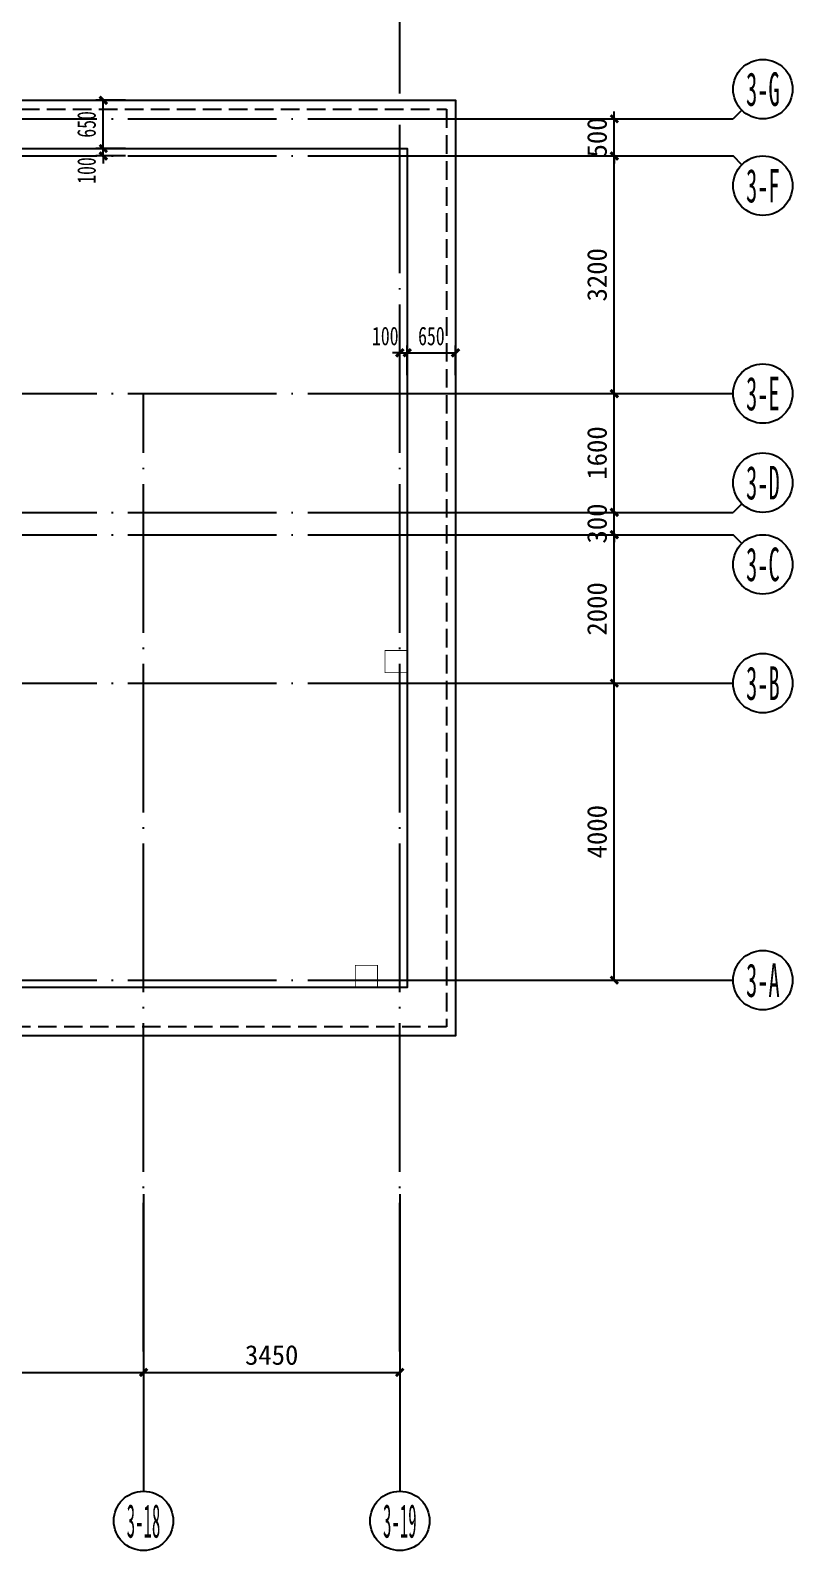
# Model space of a CAD drawing. Extents: x -3200781797 to -8106663, y 494714 to 1244925.
# Drawn here: x -8133873 to -8123612, y 1157588 to 1178061 of the extents above; entities that cross this region are included whole.
import ezdxf
from ezdxf.enums import TextEntityAlignment as Align

# ---------------------------------------------------------------- set-up
doc = ezdxf.new("R2010")
doc.units = 0
doc.header["$LTSCALE"] = 1000
doc.header["$MEASUREMENT"] = 0
for name, pattern in [('3#-轴线$0$DOTE', [2.42, 2, -0.2, 0.02, -0.2]), ('3#4#5#模板$0$DASH', [0.35, 0.25, -0.1]), ('DASH', [0.35, 0.25, -0.1])]:
    doc.linetypes.add(name, pattern=pattern)
doc.layers.get('Defpoints').update_dxf_attribs({"color": 30, "linetype": 'DASH'})
for name, color, linetype in [('3#-轴线$0$3#-轴号$0$A-ANNO-AXIS-CIRC', 3, 'Continuous'), ('3#-轴线$0$3#-轴号$0$A-ANNO-AXIS-TEXT', 7, 'Continuous'), ('3#-轴线$0$3#-轴号$0$A-ANNO-DIMS', 3, 'Continuous'), ('3#-轴线$0$A-ANNO-DOTE', 10, '3#-轴线$0$DOTE'), ('3#-轴线$0$AXIS_TEXT', 7, 'Continuous'), ('3#4#5#模板$0$S-ANNO-TEXT', 7, 'Continuous'), ('DIM', 3, 'Continuous'), ('S-WALL-COLU-TEXT', 2, 'Continuous')]:
    doc.layers.add(name, color=color, linetype=linetype)
doc.layers.add('设备条件', color=5, linetype='Continuous', lineweight=30)
doc.styles.add('3#-轴线$0$3#-轴号$0$_TCH_AXIS', font='')
doc.styles.add('3#-轴线$0$3#-轴号$0$_TCH_DIM_T3', font='')
doc.styles.add('3#-轴线$0$COMPLEX', font='COMPLEX')
doc.styles.add('TSSD_Dimension', font='', dxfattribs={"width": 0.7})
doc.styles.get('3#-轴线$0$3#-轴号$0$_TCH_AXIS').set_extended_font_data('SimSun')
doc.styles.get('3#-轴线$0$3#-轴号$0$_TCH_DIM_T3').set_extended_font_data('SimSun')
doc.styles.get('TSSD_Dimension').set_extended_font_data('KaiTi_GB2312')
doc.dimstyles.new('3#-轴线$0$3#-轴号$0$_TCH_ARCH&&100', dxfattribs={"dimtxt": 264.345992, "dimasz": 100, "dimexe": 250, "dimexo": 300, "dimgap": 100, "dimtad": 1, "dimdec": 0, "dimzin": 0, "dimdsep": 46, "dimtxsty": '3#-轴线$0$3#-轴号$0$_TCH_DIM_T3', "dimblk": '3#-轴线$0$3#-轴号$0$_ArchTick', "dimcen": 0.09, "dimclrt": 7, "dimazin": 2, "dimtfac": 1, "dimtdec": 0, "dimtix": 1, "dimtmove": 2, "dimatfit": 3, "dimfxl": 100, "dimtolj": 1, "dimtzin": 0, "dimarcsym": 0})
doc.dimstyles.new('TSSD_100_100$0', dxfattribs={"dimtxt": 250, "dimasz": 100, "dimexe": 100, "dimexo": 0, "dimgap": 100, "dimtad": 1, "dimdec": 0, "dimzin": 0, "dimdsep": 46, "dimtxsty": 'TSSD_Dimension', "dimblk1": 'ARCHTICK', "dimblk2": 'ARCHTICK', "dimsah": 1, "dimcen": 0, "dimclrt": 7, "dimadec": 0, "dimazin": 0, "dimtfac": 1, "dimtdec": 0, "dimtix": 1, "dimtmove": 2, "dimatfit": 3, "dimldrblk": 'ARCHTICK', "dimfxl": 300, "dimfxlon": 1, "dimtvp": 0.7, "dimtolj": 1, "dimtzin": 0, "dimarcsym": 0})

# ---------------------------------------------------------------- blocks, each defined once
blk = doc.blocks.new('A$C2b8e3595')
at = {"layer": 'S-WALL-COLU-TEXT', "const_width": 10}
for points in [[(41600, -6660), (41900, -6660), (41900, -6960), (41600, -6960)], [(41200, -10900), (41500, -10900), (41500, -11200), (41200, -11200)]]:
    blk.add_lwpolyline(points, close=True, dxfattribs=at)
blk = doc.blocks.new('_ArchTick')
at = {"color": 0, "linetype": 'ByBlock', "const_width": 0.4}
blk.add_lwpolyline([(-0.5, -0.5), (0.5, 0.5)], dxfattribs=at)
blk = doc.blocks.new('*D1232')
at = {"layer": 'Defpoints', "color": 0, "transparency": 16777216}
for p in [(-8132892, 1176470), (-8132294, 1176470), (-8132294, 1176370)]:
    blk.add_point(p, dxfattribs=at)
at = {"layer": 'DIM', "color": 0, "lineweight": -2, "transparency": 16777216}
for p, q in [((-8132892, 1176470), (-8132892, 1176570)), ((-8132592, 1176470), (-8132992, 1176470)), ((-8132592, 1176370), (-8132992, 1176370)), ((-8132892, 1176370), (-8132892, 1176470)), ((-8132892, 1176370), (-8132892, 1176270))]:
    blk.add_line(p, q, dxfattribs=at)
at = {"layer": 'DIM', "color": 0, "lineweight": -2, "transparency": 16777216, "xscale": 100, "yscale": 100, "zscale": 100}
for p, rotation in [((-8132892, 1176470), 270), ((-8132892, 1176370), 90)]:
    blk.add_blockref('_ArchTick', p, dxfattribs=dict(at, rotation=rotation))
at = {"layer": 'DIM', "color": 7, "transparency": 16777216, "insert": (-8133117, 1176174), "char_height": 250, "attachment_point": 5, "rotation": 90, "style": 'TSSD_Dimension'}
blk.add_mtext('\\A1;100', dxfattribs=at)
blk = doc.blocks.new('*D1233')
at = {"layer": 'Defpoints', "color": 0, "transparency": 16777216}
for p in [(-8132892, 1177120), (-8132294, 1177120), (-8132294, 1176470)]:
    blk.add_point(p, dxfattribs=at)
at = {"layer": 'DIM', "color": 0, "lineweight": -2, "transparency": 16777216}
for p, q in [((-8132592, 1177120), (-8132992, 1177120)), ((-8132892, 1176470), (-8132892, 1177120)), ((-8132592, 1176470), (-8132992, 1176470))]:
    blk.add_line(p, q, dxfattribs=at)
at = {"layer": 'DIM', "color": 0, "lineweight": -2, "transparency": 16777216, "xscale": 100, "yscale": 100, "zscale": 100}
for p, rotation in [((-8132892, 1177120), 90), ((-8132892, 1176470), 270)]:
    blk.add_blockref('_ArchTick', p, dxfattribs=dict(at, rotation=rotation))
at = {"layer": 'DIM', "color": 7, "transparency": 16777216, "insert": (-8133117, 1176795), "char_height": 250, "attachment_point": 5, "rotation": 90, "style": 'TSSD_Dimension'}
blk.add_mtext('\\A1;650', dxfattribs=at)
blk = doc.blocks.new('*D1234')
at = {"layer": 'Defpoints', "color": 0, "transparency": 16777216}
for p in [(-8128150, 1173719), (-8128800, 1173170), (-8128150, 1173170)]:
    blk.add_point(p, dxfattribs=at)
at = {"layer": 'DIM', "color": 0, "lineweight": -2, "transparency": 16777216}
for p, q in [((-8128800, 1173419), (-8128800, 1173819)), ((-8128800, 1173719), (-8128150, 1173719)), ((-8128150, 1173419), (-8128150, 1173819))]:
    blk.add_line(p, q, dxfattribs=at)
at = {"layer": 'DIM', "color": 0, "lineweight": -2, "transparency": 16777216, "xscale": 100, "yscale": 100, "zscale": 100, "rotation": 180}
blk.add_blockref('_ArchTick', (-8128800, 1173719), dxfattribs=at)
at = {"layer": 'DIM', "color": 0, "lineweight": -2, "transparency": 16777216, "xscale": 100, "yscale": 100, "zscale": 100}
blk.add_blockref('_ArchTick', (-8128150, 1173719), dxfattribs=at)
at = {"layer": 'DIM', "color": 7, "transparency": 16777216, "insert": (-8128475, 1173944), "char_height": 250, "attachment_point": 5, "style": 'TSSD_Dimension'}
blk.add_mtext('\\A1;650', dxfattribs=at)
blk = doc.blocks.new('*D1235')
at = {"layer": 'Defpoints', "color": 0, "transparency": 16777216}
for p in [(-8128800, 1173719), (-8128900, 1173170), (-8128800, 1173170)]:
    blk.add_point(p, dxfattribs=at)
at = {"layer": 'DIM', "color": 0, "lineweight": -2, "transparency": 16777216}
for p, q in [((-8128900, 1173719), (-8129000, 1173719)), ((-8128900, 1173419), (-8128900, 1173819)), ((-8128900, 1173719), (-8128800, 1173719)), ((-8128800, 1173419), (-8128800, 1173819)), ((-8128800, 1173719), (-8128700, 1173719))]:
    blk.add_line(p, q, dxfattribs=at)
at = {"layer": 'DIM', "color": 0, "lineweight": -2, "transparency": 16777216, "xscale": 100, "yscale": 100, "zscale": 100}
blk.add_blockref('_ArchTick', (-8128900, 1173719), dxfattribs=at)
at = {"layer": 'DIM', "color": 0, "lineweight": -2, "transparency": 16777216, "xscale": 100, "yscale": 100, "zscale": 100, "rotation": 180}
blk.add_blockref('_ArchTick', (-8128800, 1173719), dxfattribs=at)
at = {"layer": 'DIM', "color": 7, "transparency": 16777216, "insert": (-8129096, 1173944), "char_height": 250, "attachment_point": 5, "style": 'TSSD_Dimension'}
blk.add_mtext('\\A1;100', dxfattribs=at)
blk = doc.blocks.new('3#-轴线$0$_AXISO')
blk.add_circle((0, 0), 0.5)
at = {"layer": '3#-轴线$0$AXIS_TEXT', "style": '3#-轴线$0$COMPLEX', "width": 1.041667}
blk.add_attdef('A', text='', height=0.56, dxfattribs=at).set_placement((-0.25, -0.28), (0.25, -0.28), align=Align.FIT)
blk = doc.blocks.new('3#-轴线$0$3#-轴号$0$_ArchTick')
at = {"color": 0, "linetype": 'ByBlock', "const_width": 0.4}
blk.add_lwpolyline([(-0.5, -0.5), (0.5, 0.5)], dxfattribs=at)
blk = doc.blocks.new('*D2032')
at = {"layer": '3#-轴线$0$3#-轴号$0$A-ANNO-DIMS', "color": 0, "lineweight": -2, "transparency": 16777216}
for p, q in [((31350, -15882), (31350, -16632)), ((38350, -15882), (38350, -16632)), ((31350, -16382), (38350, -16382))]:
    blk.add_line(p, q, dxfattribs=at)
at = {"layer": 'Defpoints', "color": 0, "transparency": 16777216}
for p in [(31350, -15582), (38350, -15582), (38350, -16382)]:
    blk.add_point(p, dxfattribs=at)
at = {"layer": '3#-轴线$0$3#-轴号$0$A-ANNO-DIMS', "color": 0, "lineweight": -2, "transparency": 16777216, "xscale": 100, "yscale": 100, "zscale": 100, "rotation": 180}
blk.add_blockref('3#-轴线$0$3#-轴号$0$_ArchTick', (31350, -16382), dxfattribs=at)
at = {"layer": '3#-轴线$0$3#-轴号$0$A-ANNO-DIMS', "color": 0, "lineweight": -2, "transparency": 16777216, "xscale": 100, "yscale": 100, "zscale": 100}
blk.add_blockref('3#-轴线$0$3#-轴号$0$_ArchTick', (38350, -16382), dxfattribs=at)
at = {"layer": '3#-轴线$0$3#-轴号$0$A-ANNO-DIMS', "color": 7, "transparency": 16777216, "insert": (34850, -16149), "char_height": 264.3, "attachment_point": 5, "style": '3#-轴线$0$3#-轴号$0$_TCH_DIM_T3'}
blk.add_mtext('\\A1;7000', dxfattribs=at)
blk = doc.blocks.new('*D2033')
at = {"layer": '3#-轴线$0$3#-轴号$0$A-ANNO-DIMS', "color": 0, "lineweight": -2, "transparency": 16777216}
for p, q in [((38350, -15882), (38350, -16632)), ((41800, -15882), (41800, -16632)), ((38350, -16382), (41800, -16382))]:
    blk.add_line(p, q, dxfattribs=at)
at = {"layer": 'Defpoints', "color": 0, "transparency": 16777216}
for p in [(38350, -15582), (41800, -15582), (41800, -16382)]:
    blk.add_point(p, dxfattribs=at)
at = {"layer": '3#-轴线$0$3#-轴号$0$A-ANNO-DIMS', "color": 0, "lineweight": -2, "transparency": 16777216, "xscale": 100, "yscale": 100, "zscale": 100, "rotation": 180}
blk.add_blockref('3#-轴线$0$3#-轴号$0$_ArchTick', (38350, -16382), dxfattribs=at)
at = {"layer": '3#-轴线$0$3#-轴号$0$A-ANNO-DIMS', "color": 0, "lineweight": -2, "transparency": 16777216, "xscale": 100, "yscale": 100, "zscale": 100}
blk.add_blockref('3#-轴线$0$3#-轴号$0$_ArchTick', (41800, -16382), dxfattribs=at)
at = {"layer": '3#-轴线$0$3#-轴号$0$A-ANNO-DIMS', "color": 7, "transparency": 16777216, "insert": (40075, -16149), "char_height": 264.3, "attachment_point": 5, "style": '3#-轴线$0$3#-轴号$0$_TCH_DIM_T3'}
blk.add_mtext('\\A1;3450', dxfattribs=at)
blk = doc.blocks.new('*D2040')
at = {"layer": '3#-轴线$0$3#-轴号$0$A-ANNO-DIMS', "color": 0, "lineweight": -2, "transparency": 16777216}
for p, q in [((44188, -7100), (44938, -7100)), ((44688, -11100), (44688, -7100)), ((44188, -11100), (44938, -11100))]:
    blk.add_line(p, q, dxfattribs=at)
at = {"layer": 'Defpoints', "color": 0, "transparency": 16777216}
for p in [(43888, -7100), (44688, -7100), (43888, -11100)]:
    blk.add_point(p, dxfattribs=at)
at = {"layer": '3#-轴线$0$3#-轴号$0$A-ANNO-DIMS', "color": 0, "lineweight": -2, "transparency": 16777216, "xscale": 100, "yscale": 100, "zscale": 100}
for p, rotation in [((44688, -7100), 90), ((44688, -11100), 270)]:
    blk.add_blockref('3#-轴线$0$3#-轴号$0$_ArchTick', p, dxfattribs=dict(at, rotation=rotation))
at = {"layer": '3#-轴线$0$3#-轴号$0$A-ANNO-DIMS', "color": 7, "transparency": 16777216, "insert": (44456, -9100), "char_height": 264.3, "attachment_point": 5, "rotation": 90, "style": '3#-轴线$0$3#-轴号$0$_TCH_DIM_T3'}
blk.add_mtext('\\A1;4000', dxfattribs=at)
blk = doc.blocks.new('*D2041')
at = {"layer": '3#-轴线$0$3#-轴号$0$A-ANNO-DIMS', "color": 0, "lineweight": -2, "transparency": 16777216}
for p, q in [((44188, -5100), (44938, -5100)), ((44688, -7100), (44688, -5100)), ((44188, -7100), (44938, -7100))]:
    blk.add_line(p, q, dxfattribs=at)
at = {"layer": 'Defpoints', "color": 0, "transparency": 16777216}
for p in [(43888, -5100), (44688, -5100), (43888, -7100)]:
    blk.add_point(p, dxfattribs=at)
at = {"layer": '3#-轴线$0$3#-轴号$0$A-ANNO-DIMS', "color": 0, "lineweight": -2, "transparency": 16777216, "xscale": 100, "yscale": 100, "zscale": 100}
for p, rotation in [((44688, -5100), 90), ((44688, -7100), 270)]:
    blk.add_blockref('3#-轴线$0$3#-轴号$0$_ArchTick', p, dxfattribs=dict(at, rotation=rotation))
at = {"layer": '3#-轴线$0$3#-轴号$0$A-ANNO-DIMS', "color": 7, "transparency": 16777216, "insert": (44456, -6100), "char_height": 264.3, "attachment_point": 5, "rotation": 90, "style": '3#-轴线$0$3#-轴号$0$_TCH_DIM_T3'}
blk.add_mtext('\\A1;2000', dxfattribs=at)
blk = doc.blocks.new('*D2042')
at = {"layer": '3#-轴线$0$3#-轴号$0$A-ANNO-DIMS', "color": 0, "lineweight": -2, "transparency": 16777216}
for p, q in [((44688, -4800), (44688, -4700)), ((44188, -4800), (44938, -4800)), ((44688, -5100), (44688, -4800)), ((44188, -5100), (44938, -5100)), ((44688, -5100), (44688, -5200))]:
    blk.add_line(p, q, dxfattribs=at)
at = {"layer": 'Defpoints', "color": 0, "transparency": 16777216}
for p in [(43888, -4800), (44688, -4800), (43888, -5100)]:
    blk.add_point(p, dxfattribs=at)
at = {"layer": '3#-轴线$0$3#-轴号$0$A-ANNO-DIMS', "color": 0, "lineweight": -2, "transparency": 16777216, "xscale": 100, "yscale": 100, "zscale": 100}
for p, rotation in [((44688, -4800), 270), ((44688, -5100), 90)]:
    blk.add_blockref('3#-轴线$0$3#-轴号$0$_ArchTick', p, dxfattribs=dict(at, rotation=rotation))
at = {"layer": '3#-轴线$0$3#-轴号$0$A-ANNO-DIMS', "color": 7, "transparency": 16777216, "insert": (44456, -4950), "char_height": 264.3, "attachment_point": 5, "rotation": 90, "style": '3#-轴线$0$3#-轴号$0$_TCH_DIM_T3'}
blk.add_mtext('\\A1;300', dxfattribs=at)
blk = doc.blocks.new('*D2043')
at = {"layer": '3#-轴线$0$3#-轴号$0$A-ANNO-DIMS', "color": 0, "lineweight": -2, "transparency": 16777216}
for p, q in [((44188, -3200), (44938, -3200)), ((44688, -4800), (44688, -3200)), ((44188, -4800), (44938, -4800))]:
    blk.add_line(p, q, dxfattribs=at)
at = {"layer": 'Defpoints', "color": 0, "transparency": 16777216}
for p in [(43888, -3200), (44688, -3200), (43888, -4800)]:
    blk.add_point(p, dxfattribs=at)
at = {"layer": '3#-轴线$0$3#-轴号$0$A-ANNO-DIMS', "color": 0, "lineweight": -2, "transparency": 16777216, "xscale": 100, "yscale": 100, "zscale": 100}
for p, rotation in [((44688, -3200), 90), ((44688, -4800), 270)]:
    blk.add_blockref('3#-轴线$0$3#-轴号$0$_ArchTick', p, dxfattribs=dict(at, rotation=rotation))
at = {"layer": '3#-轴线$0$3#-轴号$0$A-ANNO-DIMS', "color": 7, "transparency": 16777216, "insert": (44456, -4000), "char_height": 264.3, "attachment_point": 5, "rotation": 90, "style": '3#-轴线$0$3#-轴号$0$_TCH_DIM_T3'}
blk.add_mtext('\\A1;1600', dxfattribs=at)
blk = doc.blocks.new('*D2044')
at = {"layer": '3#-轴线$0$3#-轴号$0$A-ANNO-DIMS', "color": 0, "lineweight": -2, "transparency": 16777216}
for p, q in [((44188, 0), (44938, 0)), ((44688, -3200), (44688, 0)), ((44188, -3200), (44938, -3200))]:
    blk.add_line(p, q, dxfattribs=at)
at = {"layer": 'Defpoints', "color": 0, "transparency": 16777216}
for p in [(43888, 0), (44688, 0), (43888, -3200)]:
    blk.add_point(p, dxfattribs=at)
at = {"layer": '3#-轴线$0$3#-轴号$0$A-ANNO-DIMS', "color": 0, "lineweight": -2, "transparency": 16777216, "xscale": 100, "yscale": 100, "zscale": 100}
for p, rotation in [((44688, 0), 90), ((44688, -3200), 270)]:
    blk.add_blockref('3#-轴线$0$3#-轴号$0$_ArchTick', p, dxfattribs=dict(at, rotation=rotation))
at = {"layer": '3#-轴线$0$3#-轴号$0$A-ANNO-DIMS', "color": 7, "transparency": 16777216, "insert": (44456, -1600), "char_height": 264.3, "attachment_point": 5, "rotation": 90, "style": '3#-轴线$0$3#-轴号$0$_TCH_DIM_T3'}
blk.add_mtext('\\A1;3200', dxfattribs=at)
blk = doc.blocks.new('*D2045')
at = {"layer": '3#-轴线$0$3#-轴号$0$A-ANNO-DIMS', "color": 0, "lineweight": -2, "transparency": 16777216}
for p, q in [((44188, 500), (44938, 500)), ((44688, 500), (44688, 600)), ((44688, 0), (44688, 500)), ((44188, 0), (44938, 0)), ((44688, 0), (44688, -100))]:
    blk.add_line(p, q, dxfattribs=at)
at = {"layer": 'Defpoints', "color": 0, "transparency": 16777216}
for p in [(43888, 500), (44688, 500), (43888, 0)]:
    blk.add_point(p, dxfattribs=at)
at = {"layer": '3#-轴线$0$3#-轴号$0$A-ANNO-DIMS', "color": 0, "lineweight": -2, "transparency": 16777216, "xscale": 100, "yscale": 100, "zscale": 100}
for p, rotation in [((44688, 500), 270), ((44688, 0), 90)]:
    blk.add_blockref('3#-轴线$0$3#-轴号$0$_ArchTick', p, dxfattribs=dict(at, rotation=rotation))
at = {"layer": '3#-轴线$0$3#-轴号$0$A-ANNO-DIMS', "color": 7, "transparency": 16777216, "insert": (44456, 250), "char_height": 264.3, "attachment_point": 5, "rotation": 90, "style": '3#-轴线$0$3#-轴号$0$_TCH_DIM_T3'}
blk.add_mtext('\\A1;500', dxfattribs=at)
blk = doc.blocks.new('3#4#5#模板$0$A$Cd802f902')
for points in [[(21330, 7800), (21330, 7950), (30800, 7950), (30800, -4650), (-12500, -4650), (-12500, 7950), (-3030, 7950)], [(21450, 7300), (30150, 7300), (30150, -4000), (-11850, -4000), (-11850, 7300), (-3150, 7300)]]:
    blk.add_lwpolyline(points)
at = {"linetype": '3#4#5#模板$0$DASH'}
blk.add_lwpolyline([(21450, 7800), (21450, 7830), (30680, 7830), (30680, -4530), (-12380, -4530), (-12380, 7830), (-3150, 7830), (-3150, 7800)], dxfattribs=at)
blk = doc.blocks.new('3#-轴线$0$3#-轴号')
at = {"layer": '3#-轴线$0$3#-轴号$0$A-ANNO-AXIS-CIRC'}
for p, q in [((46405.1, 617.2), (46288, 500)), ((42288, 500), (46288, 500)), ((42288, 0), (46288, 0)), ((46405.1, -117.2), (46288, 0)), ((42288, -3200), (46288, -3200)), ((46405.1, -4682.8), (46288, -4800)), ((42288, -4800), (46288, -4800)), ((42288, -5100), (46288, -5100)), ((46405.1, -5217.2), (46288, -5100)), ((42288, -7100), (46288, -7100)), ((42288, -11100), (46288, -11100)), ((38350, -13981.5), (38350, -17981.5)), ((41800, -13981.5), (41800, -17981.5))]:
    blk.add_line(p, q, dxfattribs=at)
ref = blk.add_blockref('3#-轴线$0$_AXISO', (46688, 900), dxfattribs=dict(at, xscale=800, yscale=800, zscale=800))
ref.add_attrib('A', '3-G', dxfattribs={"layer": '3#-轴线$0$3#-轴号$0$A-ANNO-AXIS-TEXT', "height": 452.55, "style": '3#-轴线$0$3#-轴号$0$_TCH_AXIS', "width": 0.466146}).set_placement((46461.7, 673.7), (46914.3, 673.7), align=Align.FIT)
ref = blk.add_blockref('3#-轴线$0$_AXISO', (46688, -400), dxfattribs=dict(at, xscale=800, yscale=800, zscale=800))
ref.add_attrib('A', '3-F', dxfattribs={"layer": '3#-轴线$0$3#-轴号$0$A-ANNO-AXIS-TEXT', "height": 452.55, "style": '3#-轴线$0$3#-轴号$0$_TCH_AXIS', "width": 0.466146}).set_placement((46461.7, -626.3), (46914.3, -626.3), align=Align.FIT)
ref = blk.add_blockref('3#-轴线$0$_AXISO', (46688, -3200), dxfattribs=dict(at, xscale=800, yscale=800, zscale=800))
ref.add_attrib('A', '3-E', dxfattribs={"layer": '3#-轴线$0$3#-轴号$0$A-ANNO-AXIS-TEXT', "height": 452.55, "style": '3#-轴线$0$3#-轴号$0$_TCH_AXIS', "width": 0.466146}).set_placement((46461.7, -3426.3), (46914.3, -3426.3), align=Align.FIT)
ref = blk.add_blockref('3#-轴线$0$_AXISO', (46688, -4400), dxfattribs=dict(at, xscale=800, yscale=800, zscale=800))
ref.add_attrib('A', '3-D', dxfattribs={"layer": '3#-轴线$0$3#-轴号$0$A-ANNO-AXIS-TEXT', "height": 452.55, "style": '3#-轴线$0$3#-轴号$0$_TCH_AXIS', "width": 0.466146}).set_placement((46461.7, -4626.3), (46914.3, -4626.3), align=Align.FIT)
ref = blk.add_blockref('3#-轴线$0$_AXISO', (46688, -5500), dxfattribs=dict(at, xscale=800, yscale=800, zscale=800))
ref.add_attrib('A', '3-C', dxfattribs={"layer": '3#-轴线$0$3#-轴号$0$A-ANNO-AXIS-TEXT', "height": 452.55, "style": '3#-轴线$0$3#-轴号$0$_TCH_AXIS', "width": 0.466146}).set_placement((46461.7, -5726.3), (46914.3, -5726.3), align=Align.FIT)
ref = blk.add_blockref('3#-轴线$0$_AXISO', (46688, -7100), dxfattribs=dict(at, xscale=800, yscale=800, zscale=800))
ref.add_attrib('A', '3-B', dxfattribs={"layer": '3#-轴线$0$3#-轴号$0$A-ANNO-AXIS-TEXT', "height": 452.55, "style": '3#-轴线$0$3#-轴号$0$_TCH_AXIS', "width": 0.466146}).set_placement((46461.7, -7326.3), (46914.3, -7326.3), align=Align.FIT)
ref = blk.add_blockref('3#-轴线$0$_AXISO', (46688, -11100), dxfattribs=dict(at, xscale=800, yscale=800, zscale=800))
ref.add_attrib('A', '3-A', dxfattribs={"layer": '3#-轴线$0$3#-轴号$0$A-ANNO-AXIS-TEXT', "height": 452.55, "style": '3#-轴线$0$3#-轴号$0$_TCH_AXIS', "width": 0.466146}).set_placement((46461.7, -11326.3), (46914.3, -11326.3), align=Align.FIT)
ref = blk.add_blockref('3#-轴线$0$_AXISO', (38350, -18381.5), dxfattribs=dict(at, xscale=800, yscale=800, zscale=800))
ref.add_attrib('A', '3-18', dxfattribs={"layer": '3#-轴线$0$3#-轴号$0$A-ANNO-AXIS-TEXT', "height": 452.55, "style": '3#-轴线$0$3#-轴号$0$_TCH_AXIS', "width": 0.349609}).set_placement((38123.7, -18607.8), (38576.3, -18607.8), align=Align.FIT)
ref = blk.add_blockref('3#-轴线$0$_AXISO', (41800, -18381.5), dxfattribs=dict(at, xscale=800, yscale=800, zscale=800))
ref.add_attrib('A', '3-19', dxfattribs={"layer": '3#-轴线$0$3#-轴号$0$A-ANNO-AXIS-TEXT', "height": 452.55, "style": '3#-轴线$0$3#-轴号$0$_TCH_AXIS', "width": 0.349609}).set_placement((41573.7, -18607.8), (42026.3, -18607.8), align=Align.FIT)
at = {"layer": '3#-轴线$0$3#-轴号$0$A-ANNO-DIMS'}
for p1, p2, picture, middle in [((43888, 0), (43888, 500), '*D2045', (44455.8, 250)), ((43888, -3200), (43888, 0), '*D2044', (44455.8, -1600)), ((43888, -4800), (43888, -3200), '*D2043', (44455.8, -4000)), ((43888, -5100), (43888, -4800), '*D2042', (44455.8, -4950)), ((43888, -7100), (43888, -5100), '*D2041', (44455.8, -6100)), ((43888, -11100), (43888, -7100), '*D2040', (44455.8, -9100)), ((31350, -15581.5), (38350, -15581.5), '*D2032', (34850, -16149.3)), ((38350, -15581.5), (41800, -15581.5), '*D2033', (40075, -16149.3))]:
    dim = blk.add_aligned_dim(p1=p1, p2=p2, distance=-800, dimstyle='3#-轴线$0$3#-轴号$0$_TCH_ARCH&&100', dxfattribs=at)
    dim.commit()
    dim.dimension.update_dxf_attribs({"geometry": picture, "text_midpoint": middle})
blk = doc.blocks.new('3#-轴线')
at = {"layer": '3#-轴线$0$A-ANNO-DOTE'}
for points in [[(41800, -16100), (41800, 5500)], [(-3000, 500), (44800, 500)], [(-3000, 0), (44800, 0)], [(-3000, -3200), (44800, -3200)], [(38350, -16100), (38350, -3200)], [(-3000, -4800), (44800, -4800)], [(-3000, -5100), (44800, -5100)], [(-3000, -7100), (44800, -7100)], [(-3000, -11100), (44800, -11100)]]:
    blk.add_lwpolyline(points, dxfattribs=at)
blk.add_blockref('3#-轴线$0$3#-轴号', (0, 0))

msp = doc.modelspace()

# ---------------------------------------------------------------- block references
msp.add_blockref('3#4#5#模板$0$A$Cd802f902', (-8158950.4, 1169169.9))
at = {"layer": '3#4#5#模板$0$S-ANNO-TEXT'}
msp.add_blockref('3#-轴线', (-8170700.4, 1176369.9), dxfattribs=at)
at = {"layer": '设备条件'}
msp.add_blockref('A$C2b8e3595', (-8170700.4, 1176369.9), dxfattribs=at)

# ---------------------------------------------------------------- dimensions: what is measured, and where the dimension line sits
at = {"layer": 'DIM'}
dim = msp.add_linear_dim(base=(-8132891.7, 1177119.9), p1=(-8132294.3, 1176469.9), p2=(-8132294.3, 1177119.9), angle=90, dimstyle='TSSD_100_100$0', dxfattribs=at)
dim.commit()
dim.dimension.update_dxf_attribs({"geometry": '*D1233', "text_midpoint": (-8133116.7, 1176794.9)})
dim = msp.add_linear_dim(base=(-8132891.7, 1176469.9), p1=(-8132294.3, 1176369.9), p2=(-8132294.3, 1176469.9), angle=90, dimstyle='TSSD_100_100$0', dxfattribs=at)
dim.commit()
dim.dimension.update_dxf_attribs({"geometry": '*D1232', "text_midpoint": (-8133116.7, 1176174.3), "dimtype": 160})
dim = msp.add_linear_dim(base=(-8128800.4, 1173718.8), p1=(-8128900.4, 1173169.9), p2=(-8128800.4, 1173169.9), dimstyle='TSSD_100_100$0', dxfattribs=at)
dim.commit()
dim.dimension.update_dxf_attribs({"geometry": '*D1235', "text_midpoint": (-8129096, 1173943.8), "dimtype": 160})
dim = msp.add_linear_dim(base=(-8128150.4, 1173718.8), p1=(-8128800.4, 1173169.9), p2=(-8128150.4, 1173169.9), dimstyle='TSSD_100_100$0', dxfattribs=at)
dim.commit()
dim.dimension.update_dxf_attribs({"geometry": '*D1234', "text_midpoint": (-8128475.4, 1173943.8)})

doc.saveas('drawing.dxf')
